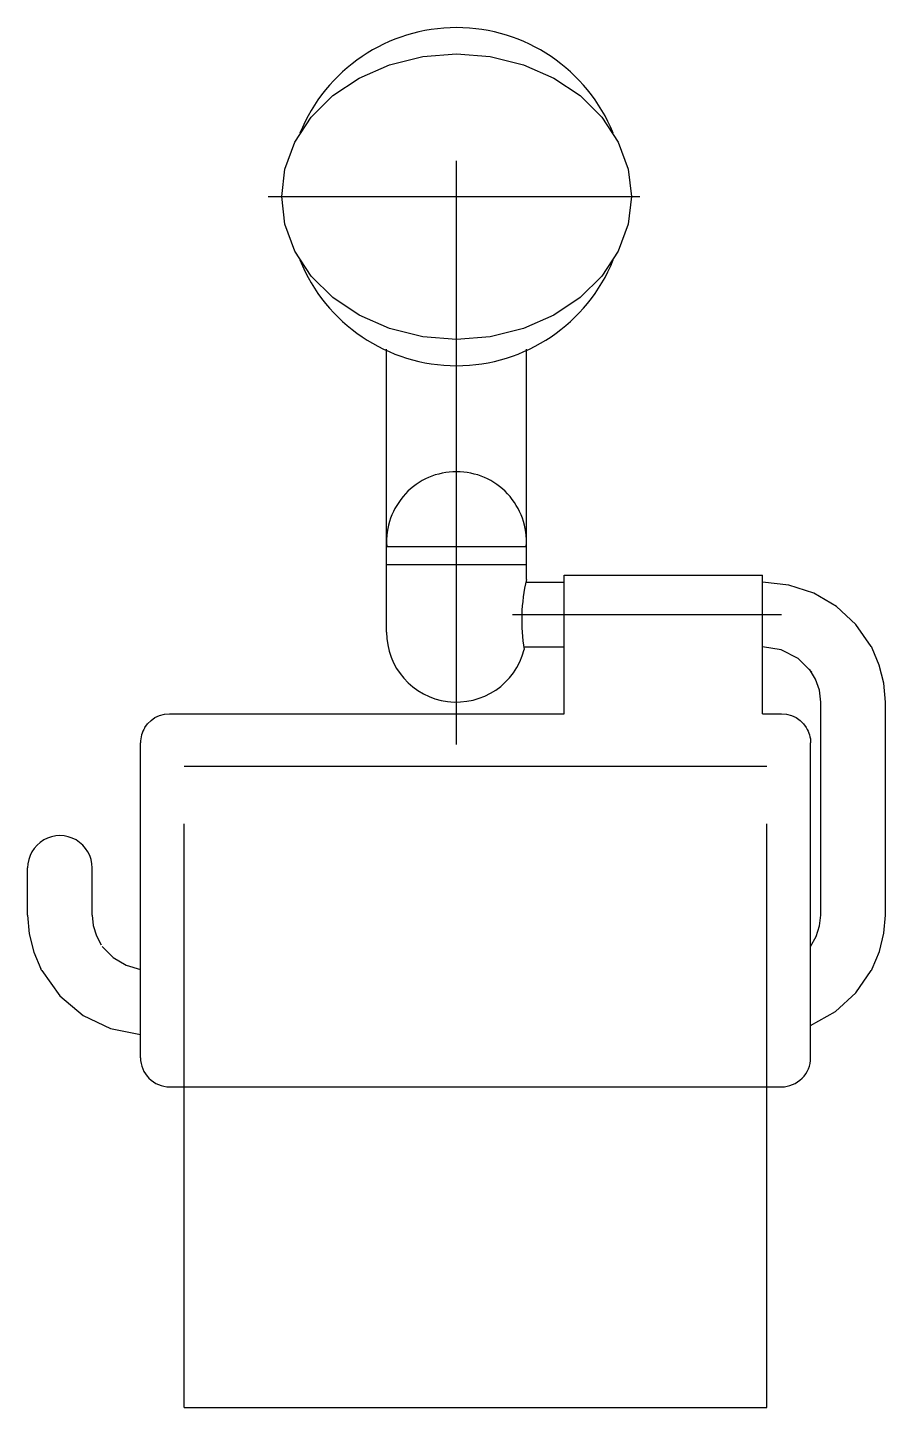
# Model space of a CAD drawing. Extents: x -396.498 to -396.351, y 0.396 to 0.632.
import ezdxf

# ---------------------------------------------------------------- set-up
doc = ezdxf.new("R2010")
doc.units = 0
doc.header["$LTSCALE"] = 0.2
doc.header["$MEASUREMENT"] = 0
for name, pattern in [('AXES', [0.54, 0.3, -0.08, 0.08, -0.08]), ('CACHE', [0.24, 0.12, -0.12]), ('CONTINU', [0])]:
    doc.linetypes.add(name, pattern=pattern)
doc.layers.get('0').update_dxf_attribs({"linetype": 'CONTINUOUS'})
doc.layers.add('DECA_EIXOS', color=5, linetype='AXES')

msp = doc.modelspace()

# ---------------------------------------------------------------- linework, layer by layer
at = {"linetype": 'CONTINU'}
for points in [[(-396.39812, 0.61435, 0.674353), (-396.45182, 0.61435)], [(-396.45182, 0.59265, 0.674346), (-396.39812, 0.59265)], [(-396.42497, 0.55638, 0.434289), (-396.43692, 0.54358)], [(-396.41302, 0.54358, 0.434288), (-396.42497, 0.55638)], [(-396.41299, 0.53789, 0.101932), (-396.41337, 0.5259)], [(-396.43696, 0.52891, 0.881341), (-396.41337, 0.5259)], [(-396.35377, 0.52614, 0.26796), (-396.35392, 0.52641)], [(-396.47839, 0.51254, 0.138688), (-396.47913, 0.50992)], [(-396.36503, 0.51254, -0.138688), (-396.36429, 0.50992)], [(-396.48739, 0.48849, 1.000025), (-396.49847, 0.48849)], [(-396.49602, 0.47091, -0.266856), (-396.49618, 0.47119)], [(-396.35392, 0.47091, 0.266908), (-396.35377, 0.47119)], [(-396.47913, 0.45599, 0.414224), (-396.47414, 0.451)], [(-396.36928, 0.451, 0.414378), (-396.36429, 0.456)]]:
    msp.add_lwpolyline(points, format="xyb", dxfattribs=at)
msp.add_lwpolyline([(-396.45493, 0.6035), (-396.45437, 0.60823), (-396.45265, 0.61286), (-396.44985, 0.61713), (-396.44616, 0.6208), (-396.44166, 0.62382), (-396.43644, 0.6261), (-396.43076, 0.62751), (-396.42497, 0.62797), (-396.41918, 0.62751), (-396.41351, 0.6261), (-396.40828, 0.62382), (-396.40379, 0.6208), (-396.40009, 0.61713), (-396.39729, 0.61286), (-396.39558, 0.60823), (-396.39501, 0.6035), (-396.39558, 0.59877), (-396.39729, 0.59414), (-396.40009, 0.58987), (-396.40379, 0.5862), (-396.40828, 0.58318), (-396.41351, 0.5809), (-396.41918, 0.57949), (-396.42497, 0.57903), (-396.43076, 0.57949), (-396.43644, 0.5809), (-396.44166, 0.58318), (-396.44616, 0.5862), (-396.44985, 0.58987), (-396.45265, 0.59414), (-396.45437, 0.59877)], close=True, dxfattribs=at)
for points in [[(-396.43696, 0.54048), (-396.43696, 0.57737)], [(-396.41299, 0.54048), (-396.41299, 0.57737)], [(-396.43692, 0.54358), (-396.41302, 0.54358)], [(-396.43696, 0.52891), (-396.43696, 0.54048)], [(-396.43696, 0.54048), (-396.41299, 0.54048)], [(-396.41299, 0.53789), (-396.41299, 0.54048)], [(-396.41309, 0.53744), (-396.4065, 0.53744)], [(-396.4065, 0.53865), (-396.37254, 0.53865)], [(-396.4065, 0.51492), (-396.4065, 0.53865)], [(-396.37254, 0.51492), (-396.37254, 0.53865)], [(-396.35392, 0.52641), (-396.35653, 0.53022), (-396.35987, 0.5333), (-396.36375, 0.53557), (-396.36803, 0.53696), (-396.37254, 0.53744)], [(-396.41344, 0.52635), (-396.4065, 0.52635)], [(-396.36408, 0.52202), (-396.36642, 0.52438), (-396.36933, 0.52585), (-396.37254, 0.52636)], [(-396.35147, 0.5169), (-396.35174, 0.52014), (-396.35252, 0.52324), (-396.35377, 0.52614)], [(-396.36256, 0.5169), (-396.36279, 0.51894), (-396.36344, 0.52085), (-396.36446, 0.52257)], [(-396.36256, 0.48043), (-396.36256, 0.5169)], [(-396.35147, 0.48043), (-396.35147, 0.5169)], [(-396.47839, 0.51254), (-396.47791, 0.5132), (-396.47732, 0.51377), (-396.47664, 0.51425), (-396.47585, 0.51461), (-396.47501, 0.51484), (-396.47414, 0.51492)], [(-396.47414, 0.51492), (-396.4065, 0.51492)], [(-396.37254, 0.51492), (-396.36928, 0.51492)], [(-396.36928, 0.51492), (-396.36841, 0.51484), (-396.36757, 0.51461), (-396.36679, 0.51425), (-396.3661, 0.51377), (-396.36551, 0.5132), (-396.36503, 0.51254)], [(-396.47913, 0.45599), (-396.47913, 0.50992)], [(-396.36429, 0.456), (-396.36429, 0.50992)], [(-396.49847, 0.48043), (-396.49847, 0.48849)], [(-396.48739, 0.48043), (-396.48739, 0.48849)], [(-396.49847, 0.48043), (-396.4982, 0.47719), (-396.49742, 0.47409), (-396.49618, 0.47119)], [(-396.48739, 0.48043), (-396.48721, 0.47861), (-396.48669, 0.47688), (-396.48586, 0.47531)], [(-396.36429, 0.47504), (-396.36332, 0.47673), (-396.36275, 0.47856), (-396.36256, 0.48043)], [(-396.35377, 0.47119), (-396.35248, 0.4742), (-396.35172, 0.4773), (-396.35147, 0.48043)], [(-396.48567, 0.47504), (-396.48382, 0.47316), (-396.4816, 0.47184), (-396.47913, 0.47111)], [(-396.49602, 0.47091), (-396.49294, 0.46658), (-396.48893, 0.46324), (-396.48424, 0.461), (-396.47913, 0.45996)], [(-396.36429, 0.46153), (-396.36002, 0.46392), (-396.35653, 0.4671), (-396.35392, 0.47091)], [(-396.47414, 0.451), (-396.36928, 0.451)]]:
    msp.add_lwpolyline(points, dxfattribs=at)
at = {"linetype": 'CACHE'}
for points in [[(-396.47164, 0.39608), (-396.47164, 0.50593)], [(-396.47164, 0.50593), (-396.37178, 0.50593)], [(-396.37178, 0.39608), (-396.37178, 0.50593)], [(-396.47164, 0.39608), (-396.37178, 0.39608)]]:
    msp.add_lwpolyline(points, dxfattribs=at)
at = {"layer": 'DECA_EIXOS'}
for points in [[(-396.42497, 0.50962), (-396.42497, 0.63246)], [(-396.45723, 0.6035), (-396.39354, 0.6035)], [(-396.41535, 0.53189), (-396.36926, 0.53189)]]:
    msp.add_lwpolyline(points, dxfattribs=at)

doc.saveas('drawing.dxf')
